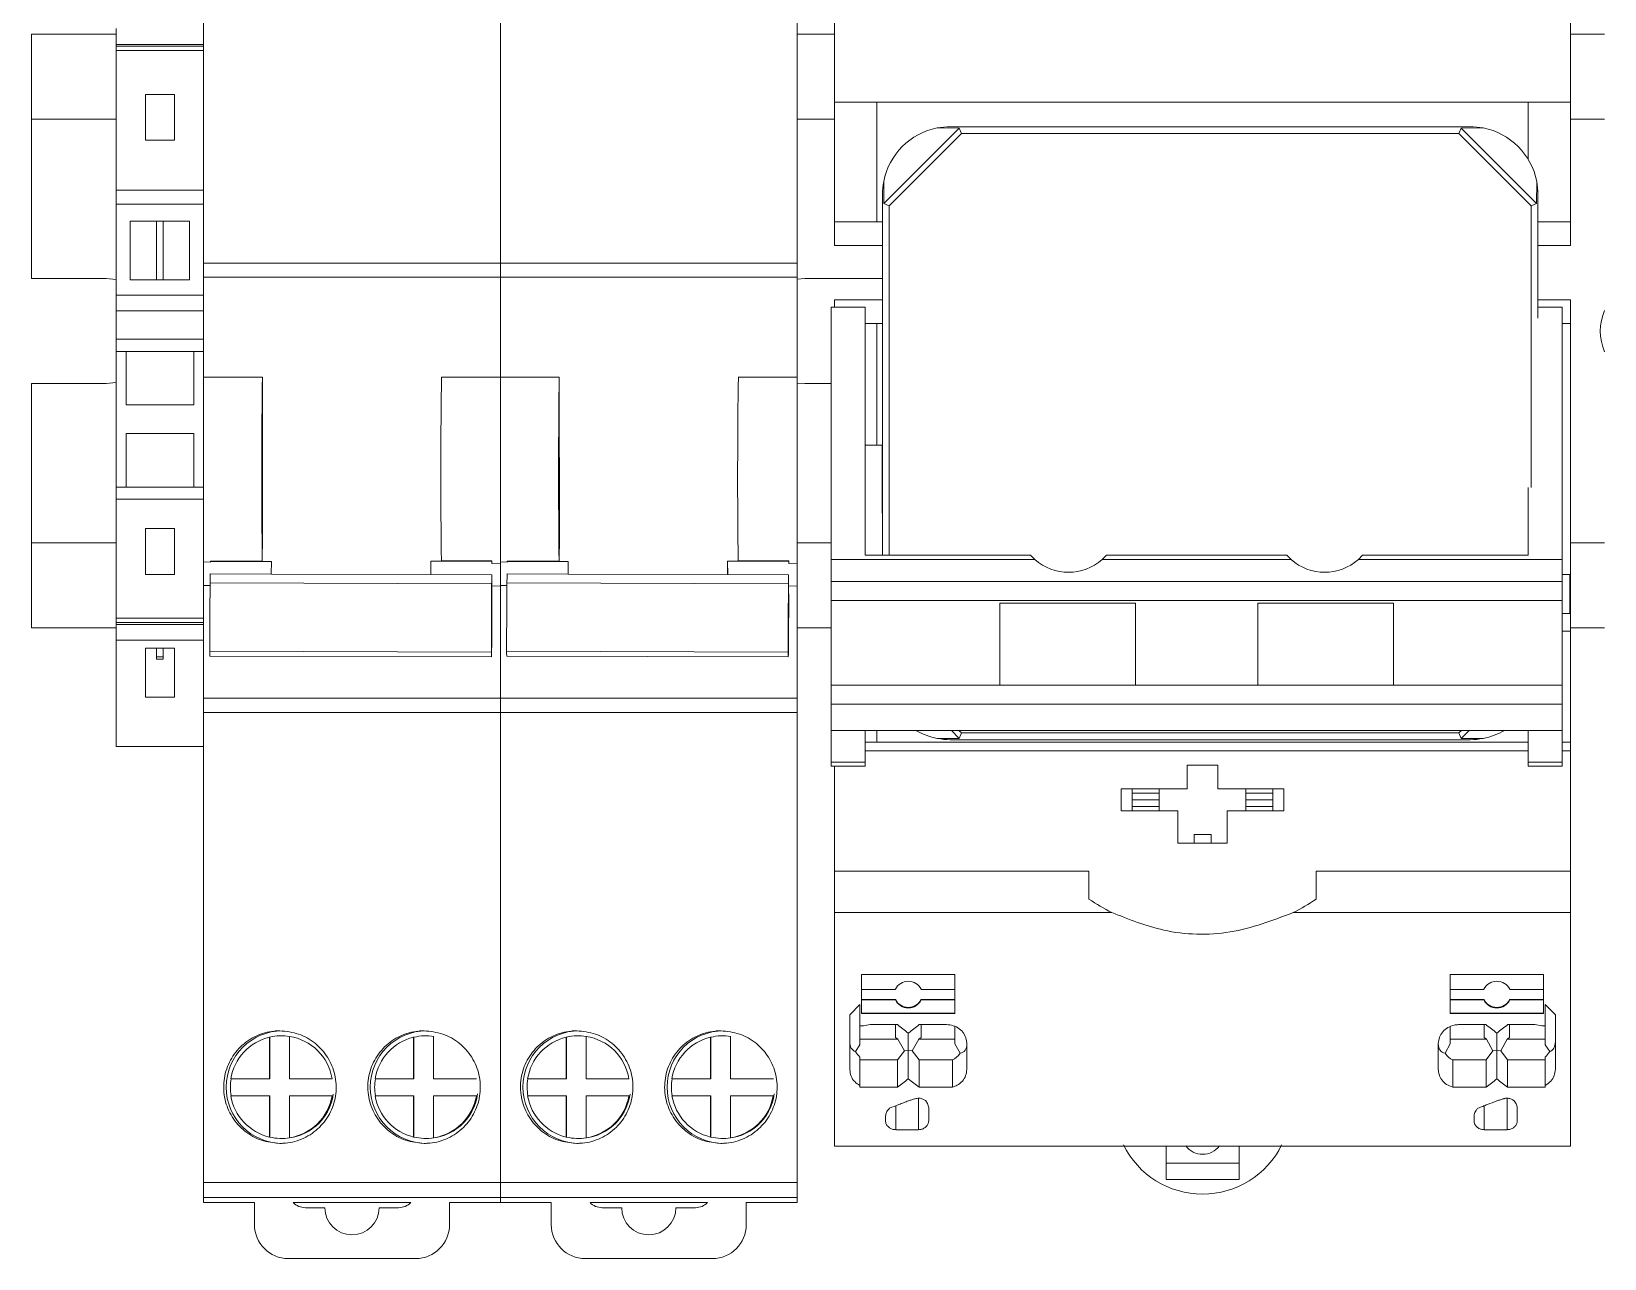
# Model space of a CAD drawing. Header units: millimetres. Extents: x 91 to 341, y 63 to 263.
# Drawn here: x 115.55 to 161.93, y 172.19 to 208.37 of the extents above; entities that cross this region are included whole.
import ezdxf

# ---------------------------------------------------------------- set-up
doc = ezdxf.new("R2010")
doc.units = ezdxf.units.MM

msp = doc.modelspace()

# ---------------------------------------------------------------- linework, layer by layer
at = {"color": 7, "linetype": 'Continuous', "lineweight": 15}
for p, q in [((139.227, 210.839), (139.227, 206.289)), ((160.927, 206.289), (160.927, 210.839)), ((120.627, 210.329), (120.627, 201.535)), ((129.377, 210.329), (129.377, 201.535)), ((138.127, 210.329), (138.127, 201.535)), ((115.552, 205.789), (115.552, 208.289)), ((118.052, 208.289), (115.552, 208.289)), ((118.052, 207.988), (118.052, 208.456)), ((139.227, 208.289), (138.127, 208.289)), ((161.927, 208.289), (160.927, 208.289)), ((120.627, 207.988), (118.052, 207.988)), ((118.052, 207.938), (118.052, 207.988)), ((120.627, 207.938), (118.052, 207.938)), ((118.052, 207.938), (118.052, 207.809)), ((120.627, 207.809), (118.052, 207.809)), ((118.052, 203.694), (118.052, 207.809)), ((118.915, 206.514), (119.765, 206.514)), ((118.915, 205.164), (118.915, 206.514)), ((119.765, 206.514), (119.765, 205.164)), ((139.227, 206.289), (160.927, 206.289)), ((139.227, 202.759), (139.227, 206.289)), ((140.477, 206.289), (140.477, 202.759)), ((159.677, 204.597), (159.677, 206.289)), ((160.927, 202.759), (160.927, 206.289)), ((118.052, 205.789), (115.552, 205.789)), ((115.552, 205.789), (115.552, 201.089)), ((139.227, 205.789), (138.127, 205.789)), ((142.906, 205.524), (140.679, 203.297)), ((142.906, 205.524), (142.256, 205.527)), ((142.64, 205.564), (157.965, 205.564)), ((142.906, 205.524), (142.972, 205.365)), ((157.699, 205.524), (157.633, 205.365)), ((157.699, 205.524), (158.349, 205.527)), ((159.925, 203.297), (157.699, 205.524)), ((161.927, 205.789), (160.927, 205.789)), ((119.765, 205.164), (118.915, 205.164)), ((140.838, 203.232), (142.972, 205.365)), ((142.972, 205.365), (157.633, 205.365)), ((157.633, 205.365), (159.766, 203.232)), ((118.052, 203.694), (120.627, 203.694)), ((118.052, 203.283), (118.052, 203.694)), ((140.677, 203.947), (140.679, 203.297)), ((159.925, 203.297), (159.928, 203.947)), ((118.052, 203.283), (120.627, 203.283)), ((118.052, 200.596), (118.052, 203.283)), ((140.64, 192.926), (140.64, 203.564)), ((140.838, 203.232), (140.679, 203.297)), ((140.838, 192.926), (140.838, 203.232)), ((159.925, 203.297), (159.766, 203.232)), ((159.766, 203.232), (159.766, 194.925)), ((159.965, 203.564), (159.965, 199.918)), ((118.465, 202.776), (120.215, 202.776)), ((118.465, 201.051), (118.465, 202.776)), ((119.24, 202.776), (119.24, 201.051)), ((119.44, 202.776), (119.44, 201.051)), ((120.215, 202.776), (120.215, 201.051)), ((139.227, 202.759), (140.477, 202.759)), ((139.227, 202.759), (139.227, 202.059)), ((140.602, 202.759), (140.477, 202.759)), ((140.64, 202.759), (140.602, 202.759)), ((159.965, 202.759), (160.927, 202.759)), ((160.927, 202.059), (160.927, 202.759)), ((140.602, 202.059), (139.227, 202.059)), ((140.602, 202.059), (140.64, 202.058)), ((159.965, 202.059), (160.927, 202.059)), ((129.377, 201.535), (120.627, 201.535)), ((120.627, 201.535), (120.627, 201.131)), ((138.127, 201.535), (129.377, 201.535)), ((129.377, 201.535), (129.377, 201.131)), ((138.127, 201.535), (138.127, 201.131)), ((117.752, 201.089), (115.552, 201.089)), ((118.052, 201.059), (117.752, 201.089)), ((120.215, 201.051), (118.465, 201.051)), ((129.377, 201.131), (120.627, 201.131)), ((120.627, 201.131), (120.627, 198.182)), ((138.127, 201.131), (129.377, 201.131)), ((129.377, 201.131), (129.377, 198.182)), ((138.127, 201.131), (138.127, 198.182)), ((138.352, 201.089), (138.127, 201.072)), ((140.64, 201.089), (138.352, 201.089)), ((120.627, 200.596), (118.052, 200.596)), ((118.052, 200.134), (118.052, 200.596)), ((140.602, 200.459), (139.227, 200.459)), ((139.227, 200.459), (139.227, 200.241)), ((140.64, 200.46), (140.602, 200.459)), ((160.927, 200.459), (159.965, 200.459)), ((160.927, 199.759), (160.927, 200.459)), ((118.052, 200.134), (120.627, 200.134)), ((118.052, 200.134), (118.052, 199.298)), ((140.127, 200.241), (139.127, 200.241)), ((139.127, 200.24), (139.127, 200.241)), ((139.127, 200.24), (140.127, 200.24)), ((139.127, 192.802), (139.127, 200.24)), ((140.127, 200.24), (140.127, 200.241)), ((140.127, 192.926), (140.127, 200.24)), ((160.677, 200.241), (159.965, 200.241)), ((160.677, 200.241), (160.677, 200.24)), ((160.677, 200.24), (160.677, 192.802)), ((140.477, 199.759), (140.127, 199.759)), ((140.477, 196.173), (140.477, 199.759)), ((140.602, 199.759), (140.477, 199.759)), ((140.602, 199.759), (140.64, 199.76)), ((160.927, 199.759), (160.677, 199.759)), ((160.927, 199.759), (160.927, 190.692)), ((120.627, 199.298), (118.052, 199.298)), ((118.052, 198.939), (118.052, 199.298)), ((118.052, 198.939), (120.627, 198.939)), ((118.052, 194.939), (118.052, 198.939)), ((118.34, 197.364), (118.34, 198.939)), ((120.34, 198.939), (120.34, 197.364)), ((120.627, 198.182), (120.627, 192.729)), ((122.363, 198.182), (120.627, 198.182)), ((122.363, 198.182), (122.368, 193.456)), ((129.377, 198.182), (127.641, 198.182)), ((129.377, 192.675), (129.377, 198.182)), ((129.377, 198.182), (129.377, 192.729)), ((131.113, 198.182), (129.377, 198.182)), ((131.113, 198.182), (131.118, 193.456)), ((138.127, 198.182), (136.391, 198.182)), ((138.127, 192.675), (138.127, 198.182)), ((115.552, 197.989), (117.752, 197.989)), ((115.552, 197.989), (115.552, 193.289)), ((117.752, 197.989), (118.052, 198.018)), ((138.127, 198.005), (138.352, 197.989)), ((138.352, 197.989), (139.127, 197.989)), ((120.34, 197.364), (118.34, 197.364)), ((118.34, 196.514), (120.34, 196.514)), ((118.34, 194.939), (118.34, 196.514)), ((120.34, 196.514), (120.34, 194.939)), ((140.627, 196.173), (140.127, 196.173)), ((140.627, 194.173), (140.627, 196.173)), ((120.627, 194.939), (118.052, 194.939)), ((118.052, 194.58), (118.052, 194.939)), ((159.677, 194.925), (159.677, 192.926)), ((118.052, 194.58), (120.627, 194.58)), ((118.052, 191.069), (118.052, 194.58)), ((140.64, 194.151), (140.627, 194.173)), ((118.915, 192.364), (118.915, 193.714)), ((118.915, 193.714), (119.765, 193.714)), ((119.765, 193.714), (119.765, 192.364)), ((122.368, 193.456), (122.357, 192.751)), ((131.118, 193.456), (131.107, 192.751)), ((118.052, 193.289), (115.552, 193.289)), ((115.552, 190.789), (115.552, 193.289)), ((139.127, 193.289), (138.127, 193.289)), ((145.009, 192.926), (140.127, 192.926)), ((145.135, 192.802), (145.009, 192.926)), ((147.245, 192.926), (147.12, 192.802)), ((152.559, 192.926), (147.245, 192.926)), ((152.685, 192.802), (152.559, 192.926)), ((154.795, 192.926), (154.67, 192.802)), ((159.677, 192.926), (154.795, 192.926)), ((161.927, 193.289), (160.927, 193.289)), ((120.627, 192.729), (120.826, 192.724)), ((120.627, 192.037), (120.627, 192.729)), ((122.357, 192.751), (120.826, 192.748)), ((120.826, 192.748), (120.826, 192.744)), ((120.826, 192.744), (122.626, 192.739)), ((120.826, 192.724), (120.826, 192.744)), ((122.626, 192.739), (122.623, 192.371)), ((127.323, 192.357), (127.326, 192.755)), ((127.328, 192.357), (127.326, 192.755)), ((127.326, 192.755), (129.126, 192.749)), ((129.126, 192.763), (127.636, 192.76)), ((129.126, 192.749), (129.126, 192.763)), ((129.126, 192.749), (129.126, 192.682)), ((129.126, 192.682), (129.377, 192.675)), ((129.377, 192.729), (129.576, 192.724)), ((129.377, 192.675), (129.377, 192.02)), ((131.107, 192.751), (129.576, 192.748)), ((129.576, 192.748), (129.576, 192.744)), ((129.576, 192.744), (131.376, 192.739)), ((129.576, 192.724), (129.576, 192.744)), ((131.376, 192.739), (131.373, 192.371)), ((136.073, 192.357), (136.076, 192.755)), ((136.078, 192.357), (136.076, 192.755)), ((136.076, 192.755), (137.876, 192.749)), ((137.876, 192.763), (136.386, 192.76)), ((137.876, 192.749), (137.876, 192.763)), ((137.876, 192.749), (137.876, 192.682)), ((137.876, 192.682), (138.127, 192.675)), ((138.127, 192.675), (138.127, 192.02)), ((139.127, 192.802), (145.135, 192.802)), ((139.127, 192.802), (139.127, 192.151)), ((152.685, 192.802), (147.12, 192.802)), ((160.677, 192.802), (154.67, 192.802)), ((160.677, 192.151), (160.677, 192.802)), ((119.765, 192.364), (118.915, 192.364)), ((120.819, 192.036), (120.627, 192.037)), ((120.627, 192.037), (120.627, 188.71)), ((129.119, 192.086), (120.82, 192.11)), ((120.823, 192.376), (122.623, 192.371)), ((122.623, 192.371), (127.323, 192.357)), ((127.323, 192.357), (129.123, 192.351)), ((129.127, 191.249), (129.123, 192.351)), ((129.129, 192.022), (129.377, 192.02)), ((129.569, 192.036), (129.377, 192.037)), ((129.377, 192.037), (129.377, 188.71)), ((137.869, 192.086), (129.57, 192.11)), ((129.573, 192.376), (131.373, 192.371)), ((131.373, 192.371), (136.073, 192.357)), ((136.073, 192.357), (137.873, 192.351)), ((137.877, 191.249), (137.873, 192.351)), ((137.879, 192.022), (138.127, 192.02)), ((138.127, 192.02), (138.127, 188.71)), ((160.677, 192.151), (139.127, 192.151)), ((139.127, 191.591), (139.127, 192.151)), ((160.902, 192.364), (160.677, 192.364)), ((160.677, 191.591), (160.677, 192.151)), ((160.902, 191.214), (160.902, 192.364)), ((139.127, 191.591), (160.677, 191.591)), ((139.127, 189.099), (139.127, 191.591)), ((160.677, 191.591), (160.677, 189.099)), ((118.052, 191.069), (120.627, 191.069)), ((118.052, 191.069), (118.052, 190.94)), ((148.102, 191.514), (144.102, 191.514)), ((144.102, 191.514), (144.102, 189.099)), ((148.102, 189.099), (148.102, 191.514)), ((155.702, 191.514), (151.702, 191.514)), ((151.702, 191.514), (151.702, 189.099)), ((155.702, 189.099), (155.702, 191.514)), ((160.677, 191.214), (160.902, 191.214)), ((115.552, 190.789), (118.052, 190.789)), ((118.052, 190.94), (120.627, 190.94)), ((118.052, 190.89), (118.052, 190.94)), ((120.627, 190.89), (118.052, 190.89)), ((118.052, 190.421), (118.052, 190.89)), ((138.127, 190.789), (139.127, 190.789)), ((160.927, 190.692), (160.677, 190.692)), ((160.927, 190.789), (161.927, 190.789)), ((160.927, 190.692), (160.927, 187.414)), ((120.627, 190.421), (118.052, 190.421)), ((118.052, 187.289), (118.052, 190.421)), ((118.915, 190.189), (119.765, 190.189)), ((118.915, 188.739), (118.915, 190.189)), ((119.24, 190.189), (119.24, 189.931)), ((119.44, 190.189), (119.44, 189.931)), ((119.765, 190.189), (119.765, 188.739)), ((119.44, 189.931), (119.24, 189.931)), ((119.24, 189.931), (119.24, 189.866)), ((119.44, 189.866), (119.24, 189.866)), ((119.44, 189.931), (119.44, 189.866)), ((120.811, 190.095), (129.111, 190.071)), ((120.814, 189.952), (129.114, 189.927)), ((129.561, 190.095), (137.861, 190.071)), ((129.564, 189.952), (137.864, 189.927)), ((160.677, 189.099), (139.127, 189.099)), ((139.127, 188.539), (139.127, 189.099)), ((160.677, 188.539), (160.677, 189.099)), ((118.915, 188.739), (119.765, 188.739)), ((120.627, 188.71), (129.377, 188.71)), ((120.627, 188.289), (120.627, 188.71)), ((129.377, 188.289), (120.627, 188.289)), ((120.627, 188.289), (120.627, 174.434)), ((129.377, 188.71), (138.127, 188.71)), ((129.377, 188.289), (129.377, 188.71)), ((138.127, 188.289), (129.377, 188.289)), ((129.377, 188.289), (129.377, 174.434)), ((138.127, 188.289), (138.127, 188.71)), ((138.127, 188.289), (138.127, 174.434)), ((139.127, 188.539), (160.677, 188.539)), ((139.127, 188.539), (139.127, 187.764)), ((160.677, 188.539), (160.677, 187.764)), ((139.127, 187.764), (140.127, 187.764)), ((139.127, 186.825), (139.127, 187.764)), ((140.127, 187.764), (140.127, 186.825)), ((140.127, 187.764), (159.677, 187.764)), ((159.677, 187.414), (140.127, 187.414)), ((140.477, 187.764), (140.477, 187.414)), ((142.256, 187.526), (142.906, 187.528)), ((142.64, 187.489), (157.965, 187.489)), ((142.671, 187.764), (142.906, 187.528)), ((142.972, 187.687), (142.896, 187.764)), ((142.972, 187.687), (142.906, 187.528)), ((157.633, 187.687), (142.972, 187.687)), ((157.709, 187.764), (157.633, 187.687)), ((157.699, 187.528), (157.633, 187.687)), ((157.699, 187.528), (157.934, 187.764)), ((157.699, 187.528), (158.349, 187.526)), ((159.677, 187.764), (160.677, 187.764)), ((159.677, 186.825), (159.677, 187.764)), ((160.677, 187.764), (160.677, 186.825)), ((160.927, 187.414), (160.677, 187.414)), ((160.927, 187.414), (160.927, 187.164)), ((118.052, 187.289), (120.627, 187.289)), ((159.677, 187.164), (140.127, 187.164)), ((160.927, 187.164), (160.677, 187.164)), ((160.927, 187.164), (160.927, 183.614)), ((140.127, 186.825), (139.127, 186.825)), ((139.127, 186.704), (139.127, 186.825)), ((139.127, 186.704), (140.127, 186.704)), ((139.227, 186.704), (139.227, 183.614)), ((140.127, 186.704), (140.127, 186.825)), ((149.627, 186.739), (150.527, 186.739)), ((149.627, 186.039), (149.627, 186.739)), ((150.527, 186.739), (150.527, 186.039)), ((160.677, 186.825), (159.677, 186.825)), ((159.677, 186.825), (159.677, 186.704)), ((159.677, 186.704), (160.677, 186.704)), ((160.677, 186.825), (160.677, 186.704)), ((147.677, 186.039), (149.627, 186.039)), ((147.677, 185.389), (147.677, 186.039)), ((148.002, 186.039), (148.002, 185.911)), ((148.802, 186.039), (148.802, 185.911)), ((150.527, 186.039), (152.477, 186.039)), ((151.352, 185.911), (151.352, 186.039)), ((152.152, 186.039), (152.152, 185.911)), ((152.477, 186.039), (152.477, 185.389)), ((148.802, 185.911), (148.002, 185.911)), ((148.002, 185.714), (148.002, 185.911)), ((148.802, 185.714), (148.002, 185.714)), ((148.002, 185.517), (148.002, 185.714)), ((148.002, 185.517), (148.802, 185.517)), ((148.002, 185.517), (148.002, 185.389)), ((148.802, 185.911), (148.802, 185.714)), ((148.802, 185.714), (148.802, 185.517)), ((148.802, 185.517), (148.802, 185.389)), ((152.152, 185.911), (151.352, 185.911)), ((151.352, 185.714), (151.352, 185.911)), ((151.352, 185.714), (152.152, 185.714)), ((151.352, 185.517), (151.352, 185.714)), ((151.352, 185.517), (152.152, 185.517)), ((151.352, 185.389), (151.352, 185.517)), ((152.152, 185.911), (152.152, 185.714)), ((152.152, 185.714), (152.152, 185.517)), ((152.152, 185.517), (152.152, 185.389)), ((149.352, 185.389), (147.677, 185.389)), ((149.352, 184.439), (149.352, 185.389)), ((150.802, 185.389), (150.802, 184.439)), ((152.477, 185.389), (150.802, 185.389)), ((150.327, 184.689), (149.827, 184.689)), ((149.827, 184.689), (149.827, 184.439)), ((150.327, 184.439), (150.327, 184.689)), ((150.802, 184.439), (149.352, 184.439)), ((146.727, 183.614), (139.227, 183.614)), ((139.227, 183.614), (139.227, 182.392)), ((146.727, 183.614), (146.727, 182.786)), ((153.427, 182.786), (153.427, 183.614)), ((160.927, 183.614), (153.427, 183.614)), ((160.927, 183.614), (160.927, 182.392)), ((139.227, 182.392), (139.227, 175.507)), ((147.405, 182.392), (139.227, 182.392)), ((160.927, 182.392), (152.75, 182.392)), ((160.927, 182.392), (160.927, 175.507)), ((140.027, 179.412), (140.027, 180.569)), ((140.027, 180.569), (142.777, 180.569)), ((142.777, 180.569), (142.777, 179.412)), ((157.377, 179.412), (157.377, 180.569)), ((157.377, 180.569), (160.127, 180.569)), ((160.127, 180.569), (160.127, 179.412)), ((140.027, 180.127), (141.02, 180.127)), ((141.785, 180.127), (142.777, 180.127)), ((157.377, 180.127), (158.37, 180.127)), ((159.135, 180.127), (160.127, 180.127)), ((139.977, 179.677), (139.677, 179.377)), ((139.977, 179.055), (139.977, 179.677)), ((141.02, 179.83), (140.027, 179.83)), ((141.02, 179.813), (140.027, 179.813)), ((141.02, 179.813), (141.02, 179.83)), ((142.777, 179.83), (141.785, 179.83)), ((141.785, 179.83), (141.785, 179.813)), ((142.777, 179.813), (141.785, 179.813)), ((158.37, 179.83), (157.377, 179.83)), ((158.37, 179.813), (157.377, 179.813)), ((158.37, 179.813), (158.37, 179.83)), ((160.127, 179.83), (159.135, 179.83)), ((159.135, 179.83), (159.135, 179.813)), ((160.127, 179.813), (159.135, 179.813)), ((160.177, 179.677), (160.477, 179.377)), ((160.177, 179.055), (160.177, 179.677)), ((139.677, 177.766), (139.677, 179.377)), ((139.977, 179.055), (140.077, 179.055)), ((139.977, 178.494), (139.977, 179.055)), ((142.777, 179.427), (140.027, 179.427)), ((142.777, 179.412), (140.027, 179.412)), ((140.077, 179.055), (140.277, 179.087)), ((140.277, 179.087), (141.082, 179.087)), ((141.027, 178.706), (141.027, 179.087)), ((142.527, 179.087), (141.723, 179.087)), ((141.777, 178.706), (141.777, 179.087)), ((142.777, 178.519), (142.777, 179.028)), ((160.127, 179.427), (157.377, 179.427)), ((160.127, 179.412), (157.377, 179.412)), ((157.377, 178.519), (157.377, 179.028)), ((157.627, 179.087), (158.432, 179.087)), ((158.377, 178.706), (158.377, 179.087)), ((159.877, 179.087), (159.073, 179.087)), ((159.127, 178.706), (159.127, 179.087)), ((159.877, 179.087), (160.077, 179.055)), ((160.177, 179.055), (160.077, 179.055)), ((160.177, 178.494), (160.177, 179.055)), ((160.477, 179.377), (160.477, 177.766)), ((122.57, 178.717), (122.579, 178.717)), ((122.57, 177.489), (122.57, 178.717)), ((122.579, 178.717), (122.579, 177.489)), ((122.948, 178.758), (122.931, 178.758)), ((123.155, 178.74), (123.155, 177.489)), ((123.164, 178.74), (123.155, 178.74)), ((126.818, 178.715), (126.827, 178.715)), ((126.818, 177.489), (126.818, 178.715)), ((126.827, 178.715), (126.827, 177.489)), ((127.202, 178.758), (127.184, 178.758)), ((127.409, 178.74), (127.409, 177.489)), ((127.418, 178.74), (127.409, 178.74)), ((131.32, 178.717), (131.329, 178.717)), ((131.32, 177.489), (131.32, 178.717)), ((131.329, 178.717), (131.329, 177.489)), ((131.698, 178.758), (131.681, 178.758)), ((131.905, 178.74), (131.905, 177.489)), ((131.914, 178.74), (131.905, 178.74)), ((135.568, 178.715), (135.577, 178.715)), ((135.568, 177.489), (135.568, 178.715)), ((135.577, 178.715), (135.577, 177.489)), ((135.952, 178.758), (135.934, 178.758)), ((136.159, 178.74), (136.159, 177.489)), ((136.168, 178.74), (136.159, 178.74)), ((139.977, 178.658), (141.097, 178.658)), ((141.097, 178.658), (141.027, 178.706)), ((141.289, 178.31), (141.097, 178.658)), ((141.402, 178.836), (141.402, 178.32)), ((141.516, 178.31), (141.708, 178.658)), ((141.708, 178.658), (141.777, 178.706)), ((142.777, 178.658), (141.708, 178.658)), ((157.377, 178.658), (158.447, 178.658)), ((158.447, 178.658), (158.377, 178.706)), ((158.639, 178.31), (158.447, 178.658)), ((158.752, 178.836), (158.752, 178.32)), ((158.866, 178.31), (159.058, 178.658)), ((159.058, 178.658), (159.127, 178.706)), ((160.177, 178.658), (159.058, 178.658)), ((139.844, 178.29), (139.977, 178.494)), ((139.977, 178.13), (139.977, 177.29)), ((141.289, 178.31), (141.083, 178.046)), ((141.402, 178.32), (141.289, 178.31)), ((141.402, 178.32), (141.402, 177.485)), ((141.402, 178.32), (141.516, 178.31)), ((141.516, 178.31), (141.721, 178.046)), ((142.929, 178.243), (142.777, 178.519)), ((143.127, 178.528), (143.127, 177.766)), ((157.027, 178.528), (157.027, 177.766)), ((157.225, 178.243), (157.377, 178.519)), ((158.639, 178.31), (158.433, 178.046)), ((158.752, 178.32), (158.639, 178.31)), ((158.752, 177.485), (158.752, 178.32)), ((158.752, 178.32), (158.866, 178.31)), ((158.866, 178.31), (159.071, 178.046)), ((160.311, 178.29), (160.177, 178.494)), ((160.177, 177.29), (160.177, 178.13)), ((141.083, 178.046), (139.977, 178.046)), ((141.083, 177.24), (141.083, 178.046)), ((141.721, 178.046), (141.721, 177.24)), ((142.702, 178.046), (141.721, 178.046)), ((142.702, 177.24), (142.702, 178.046)), ((157.452, 177.24), (157.452, 178.046)), ((157.452, 178.046), (158.433, 178.046)), ((158.433, 178.046), (158.433, 177.24)), ((159.071, 177.24), (159.071, 178.046)), ((159.071, 178.046), (160.177, 178.046)), ((121.428, 177.489), (122.57, 177.489)), ((122.579, 177.489), (122.57, 177.489)), ((123.155, 177.489), (124.416, 177.489)), ((125.681, 177.489), (126.818, 177.489)), ((126.827, 177.489), (126.818, 177.489)), ((127.409, 177.489), (128.67, 177.489)), ((130.178, 177.489), (131.32, 177.489)), ((131.329, 177.489), (131.32, 177.489)), ((131.905, 177.489), (133.166, 177.489)), ((134.431, 177.489), (135.568, 177.489)), ((135.577, 177.489), (135.568, 177.489)), ((136.159, 177.489), (137.42, 177.489)), ((137.42, 177.489), (137.429, 177.489)), ((139.977, 177.24), (139.977, 177.29)), ((141.083, 177.24), (139.977, 177.24)), ((142.702, 177.24), (141.721, 177.24)), ((158.433, 177.24), (157.452, 177.24)), ((160.177, 177.24), (159.071, 177.24)), ((160.177, 177.24), (160.177, 177.29)), ((122.57, 176.989), (121.429, 176.989)), ((122.57, 175.771), (122.57, 176.989)), ((122.579, 176.989), (122.57, 176.989)), ((122.579, 176.989), (122.579, 175.771)), ((123.155, 176.989), (123.155, 175.747)), ((124.415, 176.989), (123.155, 176.989)), ((126.818, 176.989), (125.683, 176.989)), ((126.818, 175.772), (126.818, 176.989)), ((126.827, 176.989), (126.818, 176.989)), ((126.827, 176.989), (126.827, 175.772)), ((127.409, 176.989), (127.409, 175.747)), ((128.668, 176.989), (127.409, 176.989)), ((131.32, 176.989), (130.179, 176.989)), ((131.32, 175.771), (131.32, 176.989)), ((131.329, 176.989), (131.32, 176.989)), ((131.329, 176.989), (131.329, 175.771)), ((131.905, 176.989), (131.905, 175.747)), ((133.165, 176.989), (131.905, 176.989)), ((135.568, 176.989), (134.433, 176.989)), ((135.568, 175.772), (135.568, 176.989)), ((135.577, 176.989), (135.568, 176.989)), ((135.577, 176.989), (135.577, 175.772)), ((136.159, 176.989), (136.159, 175.747)), ((137.418, 176.989), (136.159, 176.989)), ((137.427, 176.989), (137.418, 176.989)), ((142.005, 176.259), (142.005, 176.595)), ((159.355, 176.595), (159.355, 176.259)), ((122.579, 175.771), (122.57, 175.771)), ((126.827, 175.772), (126.818, 175.772)), ((131.329, 175.771), (131.32, 175.771)), ((135.577, 175.772), (135.568, 175.772)), ((141.705, 175.988), (141.03, 175.988)), ((159.055, 175.988), (158.38, 175.988)), ((122.931, 175.729), (122.948, 175.729)), ((123.155, 175.747), (123.164, 175.747)), ((127.184, 175.729), (127.202, 175.729)), ((127.409, 175.747), (127.418, 175.747)), ((131.681, 175.729), (131.698, 175.729)), ((131.905, 175.747), (131.914, 175.747)), ((135.934, 175.729), (135.952, 175.729)), ((136.159, 175.747), (136.168, 175.747)), ((139.227, 175.507), (160.927, 175.507)), ((149.002, 174.515), (149.002, 175.507)), ((151.152, 175.507), (151.152, 174.515)), ((151.152, 175.002), (149.002, 175.002)), ((120.627, 174.434), (129.377, 174.434)), ((120.627, 173.989), (120.627, 174.434)), ((129.377, 174.434), (138.127, 174.434)), ((129.377, 173.989), (129.377, 174.434)), ((138.127, 173.989), (138.127, 174.434)), ((151.152, 174.515), (149.002, 174.515)), ((129.377, 173.989), (120.627, 173.989)), ((120.627, 173.839), (120.627, 173.989)), ((138.127, 173.989), (129.377, 173.989)), ((129.377, 173.839), (129.377, 173.989)), ((138.127, 173.839), (138.127, 173.989)), ((120.627, 173.839), (122.127, 173.839)), ((122.127, 173.839), (122.127, 173.189)), ((123.27, 173.839), (126.734, 173.839)), ((124.202, 173.689), (123.627, 173.689)), ((126.377, 173.689), (125.802, 173.689)), ((127.877, 173.839), (129.377, 173.839)), ((127.877, 173.189), (127.877, 173.839)), ((129.377, 173.839), (130.877, 173.839)), ((130.877, 173.839), (130.877, 173.189)), ((132.02, 173.839), (135.484, 173.839)), ((132.952, 173.689), (132.377, 173.689)), ((135.127, 173.689), (134.552, 173.689)), ((136.627, 173.839), (138.127, 173.839)), ((136.627, 173.189), (136.627, 173.839)), ((123.127, 172.189), (126.877, 172.189)), ((131.877, 172.189), (135.627, 172.189))]:
    msp.add_line(p, q, dxfattribs=at)
at = {"color": 1, "linetype": 'Continuous', "lineweight": 15}
for p, q in [((160.677, 200.24), (159.965, 200.24)), ((141.03, 176.693), (141.03, 175.988)), ((141.705, 175.988), (141.705, 176.917)), ((158.38, 175.988), (158.38, 176.693)), ((159.055, 176.914), (159.055, 175.988)), ((158.08, 176.352), (158.08, 176.304)), ((158.08, 176.303), (158.08, 176.255))]:
    msp.add_line(p, q, dxfattribs=at)
at = {"color": 7, "linetype": 'Continuous', "lineweight": 15, "flags": 128}
for points in [[(129.111, 190.071), (129.112, 189.974), (129.114, 189.93), (129.115, 189.939), (129.117, 190.001), (129.119, 190.114), (129.121, 190.274), (129.122, 190.474), (129.124, 190.709)], [(137.861, 190.071), (137.862, 189.974), (137.864, 189.93), (137.865, 189.939), (137.867, 190.001), (137.869, 190.114), (137.871, 190.274), (137.872, 190.474), (137.874, 190.709)]]:
    msp.add_lwpolyline(points, dxfattribs=at)
at = {"color": 7, "linetype": 'Continuous', "lineweight": 15}
for centre, radius, start, end in [((142.64, 203.564), 2, 101.0599, 168.9401), ((142.64, 203.564), 2, 90, 101.0599), ((157.965, 203.564), 2, 78.9401, 90), ((157.965, 203.564), 2, 11.0599, 78.9401), ((142.64, 203.564), 2, 168.9401, 180), ((157.965, 203.564), 2, 360, 11.0599), ((163.352, 199.539), 1.55, 156.8319, 203.1681), ((146.127, 193.926), 1.5, 228.5582, 311.4418), ((153.677, 193.926), 1.5, 228.5582, 311.4418), ((331.252, 190.232), 210.441, 179.48866, 180.03728), ((108.602, 192.411), 12.221, 358.5897, 359.8352), ((339.552, 190.208), 210.441, 179.48866, 180.03728), ((116.902, 192.386), 12.221, 358.5897, 359.8352), ((340.002, 190.232), 210.441, 179.48866, 180.03728), ((117.352, 192.411), 12.221, 358.5897, 359.8352), ((348.302, 190.208), 210.441, 179.48866, 180.03728), ((125.652, 192.386), 12.221, 358.5897, 359.8352), ((242.934, 190.396), 113.811, 179.57081, 179.84237), ((251.684, 190.396), 113.811, 179.57081, 179.84237), ((122.305, 190.056), 1.494, 178.496, 184.012), ((131.055, 190.056), 1.494, 178.496, 184.012), ((142.64, 189.489), 2, 239.5985, 258.9401), ((142.64, 189.489), 2, 258.9401, 270), ((157.965, 189.489), 2, 270, 281.0599), ((157.965, 189.489), 2, 281.0599, 300.4015), ((150.077, 187.764), 6, 236.0594, 243.5527), ((150.077, 187.764), 6, 296.4473, 303.9406), ((141.402, 179.937), 0.427, 26.4965, 153.5035), ((158.752, 179.937), 0.427, 26.4965, 153.5035), ((141.402, 180.021), 0.427, 206.4965, 333.5035), ((141.402, 180.004), 0.427, 206.4965, 333.5035), ((158.752, 180.021), 0.427, 206.4965, 333.5035), ((158.752, 180.004), 0.427, 206.4965, 333.5035), ((122.953, 177.244), 1.66, 90.0066, 269.823), ((122.922, 177.244), 1.514, 103.4456, 170.6922), ((122.931, 177.244), 1.514, 81.1488, 103.4429), ((122.922, 177.244), 1.514, 9.3074, 81.1458), ((127.202, 177.244), 1.66, 90.0066, 269.823), ((127.176, 177.244), 1.514, 103.6548, 170.6919), ((127.184, 177.244), 1.514, 81.1331, 103.6521), ((131.703, 177.244), 1.66, 90.0066, 269.823), ((131.672, 177.244), 1.514, 103.4456, 170.6922), ((131.681, 177.244), 1.514, 81.1488, 103.4429), ((131.672, 177.244), 1.514, 9.3074, 81.1458), ((135.952, 177.244), 1.66, 90.0066, 269.823), ((135.926, 177.244), 1.514, 103.6548, 170.6919), ((135.934, 177.244), 1.514, 81.1331, 103.6521), ((122.931, 177.244), 1.515, 170.6896, 189.6897), ((127.185, 177.244), 1.515, 170.6894, 189.6894), ((131.681, 177.244), 1.515, 170.6896, 189.6897), ((135.935, 177.244), 1.515, 170.6894, 189.6894), ((122.922, 177.244), 1.514, 189.6871, 256.5545), ((122.948, 177.244), 1.514, 270.0038, 352.2398), ((122.922, 177.244), 1.514, 278.8542, 350.3133), ((127.176, 177.244), 1.514, 189.6868, 256.3453), ((127.202, 177.244), 1.514, 270.0039, 352.3522), ((127.176, 177.244), 1.514, 278.8698, 350.3136), ((131.672, 177.244), 1.514, 189.6871, 256.5545), ((131.698, 177.244), 1.514, 270.0038, 352.2398), ((131.672, 177.244), 1.514, 278.8542, 350.3133), ((135.926, 177.244), 1.514, 189.6868, 256.3453), ((135.952, 177.244), 1.514, 270.0039, 352.3522), ((135.926, 177.244), 1.514, 278.8698, 350.3136), ((122.931, 177.243), 1.514, 256.5571, 278.8512), ((127.184, 177.243), 1.514, 256.3479, 278.8669), ((131.681, 177.243), 1.514, 256.5571, 278.8512), ((135.934, 177.243), 1.514, 256.3479, 278.8669), ((150.077, 176.689), 2.6, 206.2512, 333.7488), ((150.077, 175.889), 0.625, 217.6196, 322.3804), ((123.627, 174.189), 0.5, 224.427, 270), ((125.002, 173.689), 0.8, 180, 0), ((126.377, 174.189), 0.5, 270, 315.573), ((132.377, 174.189), 0.5, 224.427, 270), ((133.752, 173.689), 0.8, 180, 0), ((135.127, 174.189), 0.5, 270, 315.573), ((123.127, 173.189), 1, 180, 270), ((126.877, 173.189), 1, 270, 0), ((131.877, 173.189), 1, 180, 270), ((135.627, 173.189), 1, 270, 0)]:
    msp.add_arc(centre, radius, start, end, dxfattribs=at)
for centre, major_axis, ratio, start_param, end_param in [((122.415, 195.289), (0, 4.177), 0.017455, 0.805601, 2.223839), ((127.694, 195.289), (0, 4.177), 0.017455, 0.805601, 2.221049), ((131.165, 195.289), (0, 4.177), 0.017455, 0.805601, 2.223839), ((136.444, 195.289), (0, 4.177), 0.017455, 0.805601, 2.221049), ((129.152, 195.289), (0.012, 4.177), 0.005575, 2.220277, 2.244835), ((137.902, 195.289), (0.012, 4.177), 0.005575, 2.220277, 2.244835), ((140.341, 191.494), (40.782, -33.842), 0.17348, 4.873351, 4.881125), ((142.464, 191.494), (40.782, 33.842), 0.17348, 4.543653, 4.551427), ((157.691, 191.494), (40.782, -33.842), 0.17348, 4.873351, 4.881125), ((159.814, 191.494), (40.782, 33.842), 0.17348, 4.543653, 4.551427), ((140.277, 178.936), (0.5, 0.608), 0.546075, 2.555126, 3.319402), ((159.877, 178.936), (-0.5, 0.608), 0.546075, 2.963783, 3.728059), ((140.277, 178.926), (0, 0.919), 0.652704, 2.335073, 2.617994), ((142.527, 178.926), (0, 0.919), 0.652704, 3.437562, 3.875801), ((142.527, 178.944), (-0.505, 0.658), 0.491154, 2.874056, 3.710644), ((157.627, 178.944), (0.505, 0.658), 0.491154, 2.572541, 3.409129), ((157.627, 178.926), (0, 0.919), 0.652704, 2.407384, 2.845623), ((159.877, 178.926), (0, 0.919), 0.652704, 3.665191, 3.948113), ((144.207, 191.494), (40.782, 33.842), 0.17348, 4.493538, 4.501298), ((138.598, 191.494), (40.782, -33.842), 0.17348, 4.92348, 4.93124), ((161.557, 191.494), (40.782, 33.842), 0.17348, 4.493538, 4.501298), ((155.948, 191.494), (40.782, -33.842), 0.17348, 4.92348, 4.93124)]:
    msp.add_ellipse(centre, major_axis=major_axis, ratio=ratio, start_param=start_param, end_param=end_param, dxfattribs=at)
for points, knots in [([(152.75, 182.392), (152.14, 182.158), (150.919, 181.692), (149.009, 181.75), (147.905, 182.192), (147.405, 182.392)], [0, 0, 0, 0, 0.353658, 0.707546, 1, 1, 1, 1]), ([(142.527, 179.087), (142.595, 179.08), (142.73, 179.068), (142.91, 178.972), (143.045, 178.83), (143.117, 178.673), (143.124, 178.569), (143.127, 178.528)], [0, 0, 0, 0, 0.214617, 0.429234, 0.643855, 0.858504, 1, 1, 1, 1]), ([(157.027, 178.528), (157.034, 178.591), (157.047, 178.716), (157.151, 178.884), (157.303, 179.01), (157.472, 179.077), (157.583, 179.084), (157.627, 179.087)], [0, 0, 0, 0, 0.214783, 0.429571, 0.644272, 0.858909, 1, 1, 1, 1]), ([(122.877, 175.583), (122.691, 175.602), (122.319, 175.64), (121.823, 175.926), (121.446, 176.347), (121.229, 176.874), (121.198, 177.443), (121.359, 177.99), (121.692, 178.452), (122.159, 178.775), (122.58, 178.895), (122.821, 178.902), (122.877, 178.904)], [0, 0, 0, 0, 0.10705, 0.214088, 0.321471, 0.429349, 0.537477, 0.645508, 0.753205, 0.860524, 0.967582, 1, 1, 1, 1]), ([(122.877, 178.904), (123.064, 178.885), (123.437, 178.847), (123.933, 178.561), (124.31, 178.139), (124.526, 177.612), (124.556, 177.044), (124.395, 176.497), (124.062, 176.035), (123.595, 175.712), (123.174, 175.593), (122.933, 175.585), (122.877, 175.583)], [0, 0, 0, 0, 0.107192, 0.214377, 0.32174, 0.429398, 0.537323, 0.645371, 0.7533, 0.860857, 0.967945, 1, 1, 1, 1]), ([(127.127, 175.583), (126.941, 175.602), (126.569, 175.64), (126.073, 175.926), (125.696, 176.347), (125.479, 176.874), (125.448, 177.443), (125.609, 177.99), (125.942, 178.452), (126.409, 178.775), (126.83, 178.895), (127.071, 178.902), (127.127, 178.904)], [0, 0, 0, 0, 0.10705, 0.214088, 0.321471, 0.429349, 0.537477, 0.645508, 0.753205, 0.860524, 0.967582, 1, 1, 1, 1]), ([(127.127, 178.904), (127.314, 178.885), (127.687, 178.847), (128.183, 178.561), (128.56, 178.139), (128.776, 177.612), (128.806, 177.044), (128.645, 176.497), (128.312, 176.035), (127.845, 175.712), (127.424, 175.593), (127.183, 175.585), (127.127, 175.583)], [0, 0, 0, 0, 0.107192, 0.214377, 0.32174, 0.429398, 0.537323, 0.645371, 0.7533, 0.860857, 0.967945, 1, 1, 1, 1]), ([(131.627, 175.583), (131.441, 175.602), (131.069, 175.64), (130.573, 175.926), (130.196, 176.347), (129.979, 176.874), (129.948, 177.443), (130.109, 177.99), (130.442, 178.452), (130.909, 178.775), (131.33, 178.895), (131.571, 178.902), (131.627, 178.904)], [0, 0, 0, 0, 0.10705, 0.214088, 0.321471, 0.429349, 0.537477, 0.645508, 0.753205, 0.860524, 0.967582, 1, 1, 1, 1]), ([(131.627, 178.904), (131.814, 178.885), (132.187, 178.847), (132.683, 178.561), (133.06, 178.139), (133.276, 177.612), (133.306, 177.044), (133.145, 176.497), (132.812, 176.035), (132.345, 175.712), (131.924, 175.593), (131.683, 175.585), (131.627, 175.583)], [0, 0, 0, 0, 0.107192, 0.214377, 0.32174, 0.429398, 0.537323, 0.645371, 0.7533, 0.860857, 0.967945, 1, 1, 1, 1]), ([(135.877, 175.583), (135.691, 175.602), (135.319, 175.64), (134.823, 175.926), (134.446, 176.347), (134.229, 176.874), (134.198, 177.443), (134.359, 177.99), (134.692, 178.452), (135.159, 178.775), (135.58, 178.895), (135.821, 178.902), (135.877, 178.904)], [0, 0, 0, 0, 0.10705, 0.214088, 0.321471, 0.429349, 0.537477, 0.645508, 0.753205, 0.860524, 0.967582, 1, 1, 1, 1]), ([(135.877, 178.904), (136.064, 178.885), (136.437, 178.847), (136.933, 178.561), (137.31, 178.139), (137.526, 177.612), (137.556, 177.044), (137.395, 176.497), (137.062, 176.035), (136.595, 175.712), (136.174, 175.593), (135.933, 175.585), (135.877, 175.583)], [0, 0, 0, 0, 0.107192, 0.214377, 0.32174, 0.429398, 0.537323, 0.645371, 0.7533, 0.860857, 0.967945, 1, 1, 1, 1]), ([(139.977, 177.29), (139.923, 177.326), (139.813, 177.398), (139.701, 177.568), (139.686, 177.698), (139.677, 177.766)], [0, 0, 0, 0, 0.32229, 0.644557, 1, 1, 1, 1]), ([(143.127, 177.766), (143.121, 177.704), (143.107, 177.58), (143.003, 177.416), (142.863, 177.298), (142.751, 177.258), (142.702, 177.24)], [0, 0, 0, 0, 0.265141, 0.530283, 0.795334, 1, 1, 1, 1]), ([(157.452, 177.24), (157.39, 177.264), (157.265, 177.312), (157.124, 177.45), (157.041, 177.608), (157.031, 177.718), (157.027, 177.766)], [0, 0, 0, 0, 0.264144, 0.528268, 0.792896, 1, 1, 1, 1]), ([(160.477, 177.766), (160.471, 177.705), (160.457, 177.581), (160.352, 177.407), (160.237, 177.33), (160.177, 177.29)], [0, 0, 0, 0, 0.32295, 0.645901, 1, 1, 1, 1]), ([(141.405, 176.839), (141.358, 176.821), (141.265, 176.785), (141.079, 176.712), (140.939, 176.658), (140.846, 176.621)], [0, 0, 0, 0, 0.250013, 0.500026, 1, 1, 1, 1]), ([(141.405, 176.839), (141.421, 176.845), (141.455, 176.855), (141.506, 176.871), (141.557, 176.887), (141.591, 176.897), (141.608, 176.903)], [0, 0, 0, 0, 0.249999, 0.499999, 0.75, 1, 1, 1, 1]), ([(141.608, 176.903), (141.641, 176.91), (141.706, 176.924), (141.807, 176.906), (141.876, 176.872), (141.908, 176.845), (141.915, 176.839)], [0, 0, 0, 0, 0.303713, 0.60743, 0.91117, 1, 1, 1, 1]), ([(142.005, 176.595), (142.004, 176.618), (142.001, 176.663), (141.979, 176.749), (141.94, 176.804), (141.915, 176.839)], [0, 0, 0, 0, 0.262367, 0.522174, 1, 1, 1, 1]), ([(158.196, 176.621), (158.243, 176.639), (158.336, 176.676), (158.522, 176.748), (158.661, 176.803), (158.755, 176.839)], [0, 0, 0, 0, 0.250013, 0.500026, 1, 1, 1, 1]), ([(158.958, 176.903), (158.941, 176.897), (158.907, 176.887), (158.856, 176.871), (158.805, 176.855), (158.771, 176.845), (158.755, 176.839)], [0, 0, 0, 0, 0.25, 0.5, 0.750001, 1, 1, 1, 1]), ([(159.265, 176.839), (159.239, 176.859), (159.186, 176.897), (159.086, 176.921), (159.008, 176.917), (158.967, 176.905), (158.958, 176.903)], [0, 0, 0, 0, 0.304578, 0.609186, 0.913118, 1, 1, 1, 1]), ([(159.265, 176.839), (159.28, 176.821), (159.321, 176.767), (159.35, 176.681), (159.354, 176.617), (159.355, 176.595)], [0, 0, 0, 0, 0.262899, 0.75278, 1, 1, 1, 1]), ([(141.03, 175.988), (140.996, 175.991), (140.929, 175.997), (140.84, 176.043), (140.772, 176.111), (140.736, 176.186), (140.728, 176.268), (140.729, 176.32), (140.73, 176.352)], [0, 0, 0, 0, 0.174478, 0.348937, 0.523949, 0.700062, 0.812143, 1, 1, 1, 1]), ([(140.846, 176.621), (140.819, 176.591), (140.765, 176.53), (140.734, 176.433), (140.731, 176.373), (140.73, 176.352)], [0, 0, 0, 0, 0.392906, 0.783416, 1, 1, 1, 1]), ([(142.005, 176.259), (142.002, 176.228), (141.995, 176.167), (141.943, 176.086), (141.866, 176.025), (141.782, 175.993), (141.726, 175.99), (141.705, 175.988)], [0, 0, 0, 0, 0.216332, 0.432679, 0.648529, 0.863115, 1, 1, 1, 1]), ([(158.08, 176.352), (158.082, 176.378), (158.086, 176.449), (158.124, 176.545), (158.176, 176.6), (158.196, 176.621)], [0, 0, 0, 0, 0.2658767, 0.7219862, 1, 1, 1, 1]), ([(158.08, 176.352), (158.08, 176.336), (158.08, 176.312), (158.08, 176.279), (158.08, 176.263), (158.08, 176.255)], [0, 0, 0, 0, 0.499999, 0.75, 1, 1, 1, 1]), ([(158.08, 176.255), (158.084, 176.225), (158.091, 176.164), (158.145, 176.083), (158.222, 176.023), (158.306, 175.992), (158.36, 175.99), (158.38, 175.988)], [0, 0, 0, 0, 0.218206, 0.436429, 0.654127, 0.870535, 1, 1, 1, 1]), ([(159.055, 175.988), (159.088, 175.991), (159.156, 175.997), (159.245, 176.043), (159.313, 176.111), (159.35, 176.188), (159.353, 176.238), (159.355, 176.259)], [0, 0, 0, 0, 0.212973, 0.425924, 0.639547, 0.854516, 1, 1, 1, 1])]:
    msp.add_open_spline(points, degree=3, knots=knots, dxfattribs=at)

doc.saveas('drawing.dxf')
